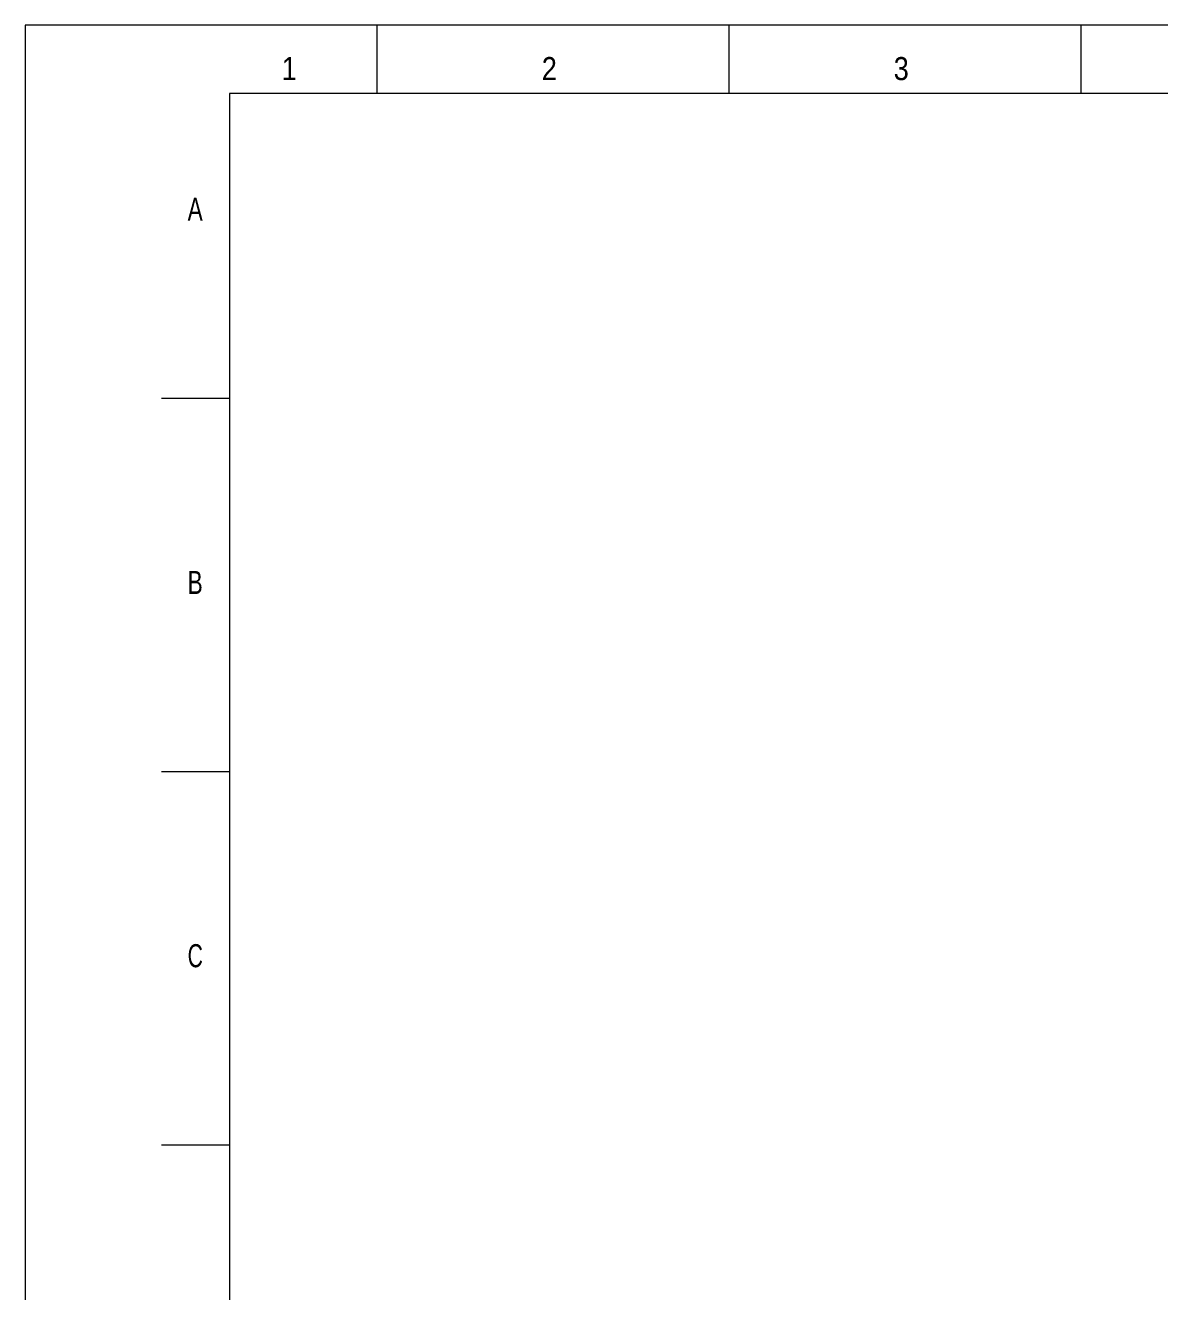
# Model space of a CAD drawing. Units: millimetres at full size. Extents: x -24503 to 24503, y -7436 to 7436.
# Drawn here: x 13235 to 14101, y 1728 to 2694 of the extents above; entities that cross this region are included whole.
import ezdxf
from ezdxf.enums import TextEntityAlignment as Align

# ---------------------------------------------------------------- set-up
doc = ezdxf.new("R2010")
doc.units = ezdxf.units.MM
doc.header["$LTSCALE"] = 4.8
doc.layers.add('1-1_Defpoints', color=134, linetype='Continuous', lineweight=9)
doc.layers.add('1-2_99_図枠', color=134, linetype='Continuous', lineweight=9)
doc.styles.add('ＭＳ Ｐゴシック', font='')
doc.styles.get('ＭＳ Ｐゴシック').set_extended_font_data('MS PGothic')

msp = doc.modelspace()

# ---------------------------------------------------------------- linework, layer by layer
at = {"layer": '1-1_Defpoints'}
msp.add_lwpolyline([(13235.079, 415.766), (16457.642, 415.766), (16457.642, 2694.346), (13235.079, 2694.346)], close=True, dxfattribs=at)
at = {"layer": '1-2_99_図枠'}
for p, q in [((13503.626, 2642.341), (13503.626, 2694.346)), ((13772.173, 2642.341), (13772.173, 2694.346)), ((14040.72, 2642.341), (14040.72, 2694.346)), ((13390.935, 2409.494), (13338.93, 2409.494)), ((13390.935, 2124.643), (13338.93, 2124.643)), ((13390.935, 1839.791), (13338.93, 1839.791))]:
    msp.add_line(p, q, dxfattribs=at)
msp.add_lwpolyline([(13390.935, 467.538), (16405.637, 467.538), (16405.637, 2642.341), (13390.935, 2642.341)], close=True, dxfattribs=at)

# ---------------------------------------------------------------- texts
at = {"layer": '1-2_99_図枠', "style": 'ＭＳ Ｐゴシック'}
for s, width, p in [('1', 0.9, (13430.709, 2647.25)), ('2', 0.9, (13629.172, 2647.25)), ('3', 0.9, (13897.718, 2647.25)), ('A', 0.75, (13358.932, 2539.919)), ('B', 0.75, (13358.932, 2255.067)), ('C', 0.7, (13358.932, 1970.216))]:
    msp.add_text(s, height=17.6, dxfattribs=dict(at, width=width)).set_placement(p, align=Align.BOTTOM_LEFT)

doc.saveas('drawing.dxf')
